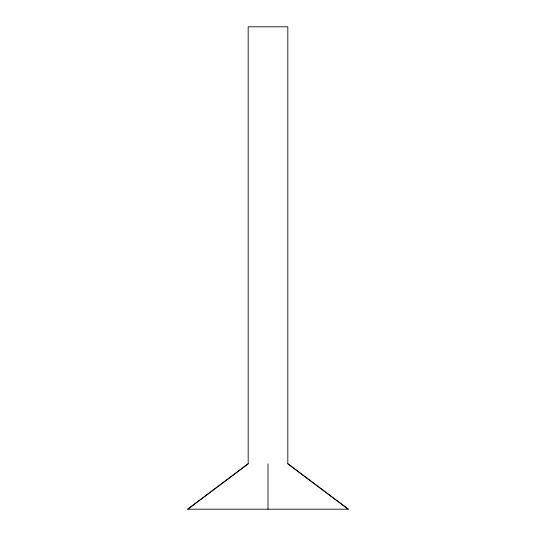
<?xml version="1.0" encoding="UTF-8"?>
<svg xmlns="http://www.w3.org/2000/svg" width="536" height="536" viewBox="0 0 536 536"><rect width="100%" height="100%" fill="white"/><g stroke="black" fill="none" stroke-linecap="round" stroke-linejoin="round"><path stroke-width="0.8" d="M187.808 509.2L248.175 463.808L248.175 26.8L287.825 26.8L287.825 463.808L348.192 509.2M248.175 463.767L187.6 509.2L348.4 509.2L287.825 463.767M268 463.808L268 509.2"/></g></svg>
